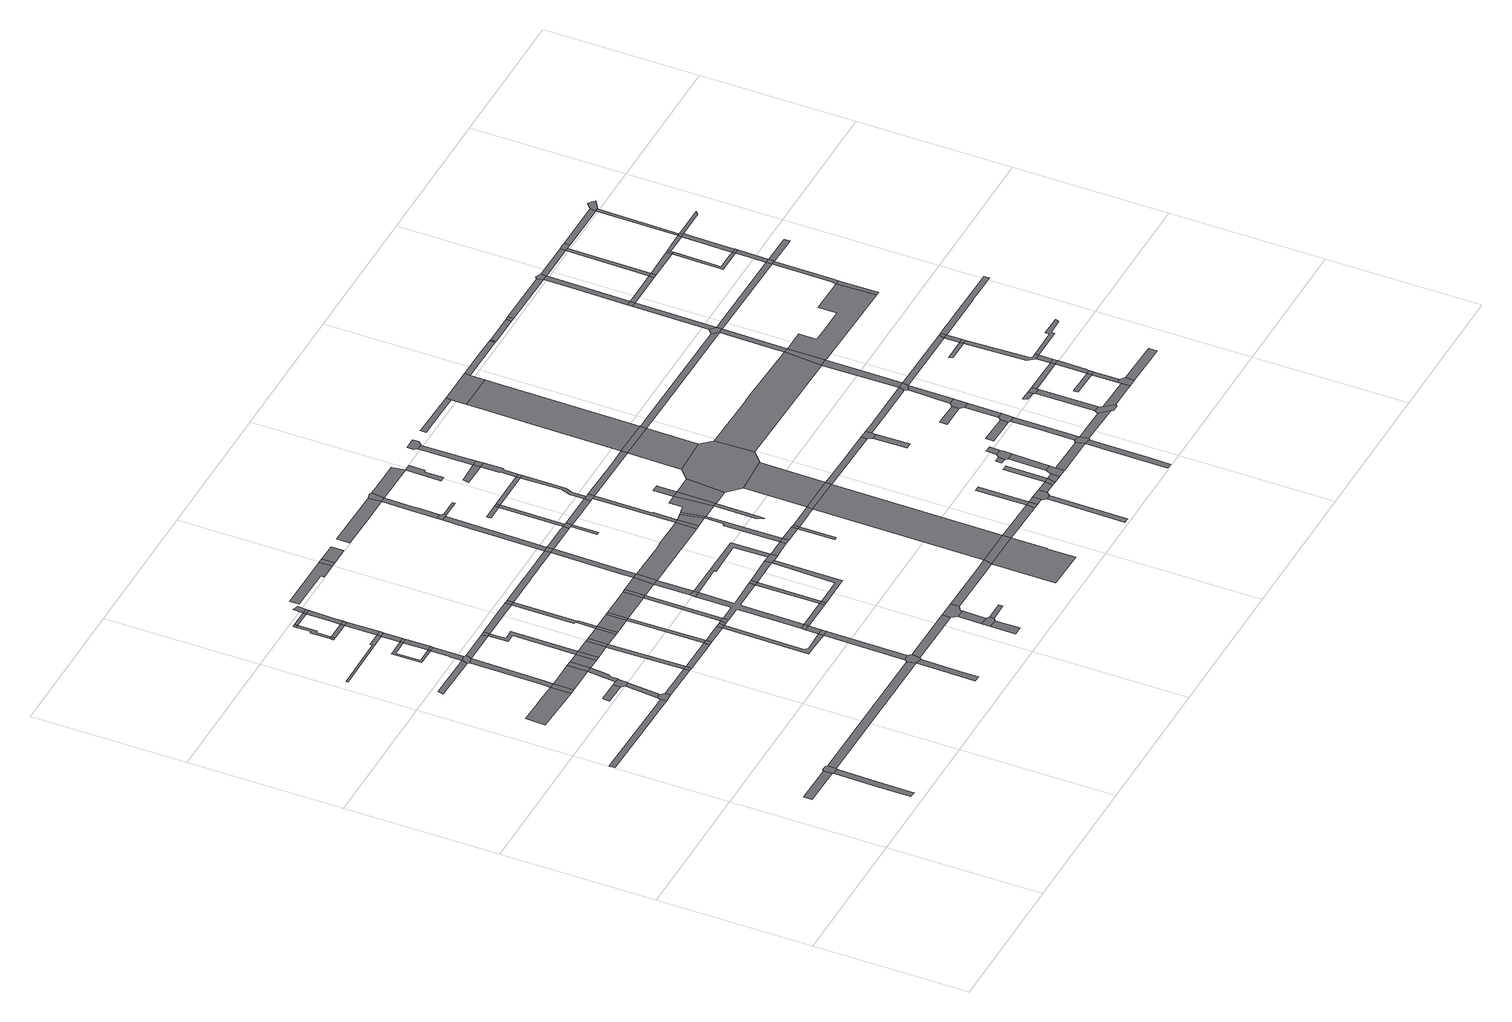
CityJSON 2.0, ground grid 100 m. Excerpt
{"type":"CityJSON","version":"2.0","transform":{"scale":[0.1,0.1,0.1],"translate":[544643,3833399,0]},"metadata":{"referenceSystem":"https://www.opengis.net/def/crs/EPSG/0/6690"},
"CityObjects":{
"road1":{"type":"Road","attributes":{"RoadStructureAttribute.sectionType":"1"},"geometry":[{"type":"MultiSurface","lod":"1","boundaries":[[[0,1,2,3]]]}]},
"road2":{"type":"Road","attributes":{"RoadStructureAttribute.sectionType":"1"},"geometry":[{"type":"MultiSurface","lod":"1","boundaries":[[[4,5,6,7,8,9,10,11,12]]]}]},
"road3":{"type":"Road","geometry":[{"type":"MultiSurface","lod":"1","boundaries":[[[13,14,3,2,4,12,15,16]]]}]},
"road4":{"type":"Road","attributes":{"RoadStructureAttribute.sectionType":"1"},"geometry":[{"type":"MultiSurface","lod":"1","boundaries":[[[17,18,19,20,21,22,23,24]]]}]},
"road5":{"type":"Road","attributes":{"RoadStructureAttribute.sectionType":"1"},"geometry":[{"type":"MultiSurface","lod":"1","boundaries":[[[25,26,27,28,29,30]]]}]},
"road6":{"type":"Road","geometry":[{"type":"MultiSurface","lod":"1","boundaries":[[[30,29,31,32]]]}]},
"road7":{"type":"Road","geometry":[{"type":"MultiSurface","lod":"1","boundaries":[[[33,34,35,36,37,38]]]}]},
"road8":{"type":"Road","geometry":[{"type":"MultiSurface","lod":"1","boundaries":[[[39,40,24,23,41,42,43]]]}]},
"road9":{"type":"Road","attributes":{"RoadStructureAttribute.sectionType":"1"},"geometry":[{"type":"MultiSurface","lod":"1","boundaries":[[[44,45,46,47,48,49]]]}]},
"road10":{"type":"Road","attributes":{"RoadStructureAttribute.sectionType":"1"},"geometry":[{"type":"MultiSurface","lod":"1","boundaries":[[[16,15,50,51]]]}]},
"road11":{"type":"Road","attributes":{"RoadStructureAttribute.sectionType":"1"},"geometry":[{"type":"MultiSurface","lod":"1","boundaries":[[[52,53,40,39,54]]]}]},
"road12":{"type":"Road","geometry":[{"type":"MultiSurface","lod":"1","boundaries":[[[55,38,37,56,57,52,54,58,59,60,61]]]}]},
"road13":{"type":"Road","attributes":{"RoadStructureAttribute.sectionType":"1"},"geometry":[{"type":"MultiSurface","lod":"1","boundaries":[[[62,63,64,65,30,32]]]}]},
"road14":{"type":"Road","attributes":{"RoadStructureAttribute.sectionType":"1"},"geometry":[{"type":"MultiSurface","lod":"1","boundaries":[[[66,32,31,67,68]]]}]},
"road15":{"type":"Road","attributes":{"RoadStructureAttribute.sectionType":"1"},"geometry":[{"type":"MultiSurface","lod":"1","boundaries":[[[69,70,71,72,73,74]]]}]},
"road16":{"type":"Road","attributes":{"RoadStructureAttribute.sectionType":"1"},"geometry":[{"type":"MultiSurface","lod":"1","boundaries":[[[75,43,42,76,77]]]}]},
"road17":{"type":"Road","attributes":{"RoadStructureAttribute.sectionType":"1"},"geometry":[{"type":"MultiSurface","lod":"1","boundaries":[[[67,78,79,61,60,80,81,82,83,84]]]}]},
"road18":{"type":"Road","geometry":[{"type":"MultiSurface","lod":"1","boundaries":[[[85,86,49,48,87,64,63,88]]]}]},
"road19":{"type":"Road","attributes":{"RoadStructureAttribute.sectionType":"1"},"geometry":[{"type":"MultiSurface","lod":"1","boundaries":[[[89,90,91,92,93,94,95,96]]]}]},
"road20":{"type":"Road","geometry":[{"type":"MultiSurface","lod":"1","boundaries":[[[68,67,84,97]]]}]},
"road21":{"type":"Road","attributes":{"RoadStructureAttribute.sectionType":"1"},"geometry":[{"type":"MultiSurface","lod":"1","boundaries":[[[91,98,99,49,86,100]]]}]},
"road22":{"type":"Road","geometry":[{"type":"MultiSurface","lod":"1","boundaries":[[[92,91,100,101]]]}]},
"road23":{"type":"Road","geometry":[{"type":"MultiSurface","lod":"1","boundaries":[[[102,103,104,105]]]}]},
"road24":{"type":"Road","attributes":{"RoadStructureAttribute.sectionType":"1"},"geometry":[{"type":"MultiSurface","lod":"1","boundaries":[[[106,97,84,107,108]]]}]},
"road25":{"type":"Road","attributes":{"RoadStructureAttribute.sectionType":"1"},"geometry":[{"type":"MultiSurface","lod":"1","boundaries":[[[95,92,101,109,110]]]}]},
"road26":{"type":"Road","geometry":[{"type":"MultiSurface","lod":"1","boundaries":[[[77,76,111,112]]]}]},
"road27":{"type":"Road","geometry":[{"type":"MultiSurface","lod":"1","boundaries":[[[96,95,110,113]]]}]},
"road28":{"type":"Road","attributes":{"RoadStructureAttribute.sectionType":"1"},"geometry":[{"type":"MultiSurface","lod":"1","boundaries":[[[114,115,116,103,102,117,118,119]]]}]},
"road29":{"type":"Road","attributes":{"RoadStructureAttribute.sectionType":"1"},"geometry":[{"type":"MultiSurface","lod":"1","boundaries":[[[88,63,120,121]]]}]},
"road30":{"type":"Road","geometry":[{"type":"MultiSurface","lod":"1","boundaries":[[[108,107,122,123]]]}]},
"road31":{"type":"Road","attributes":{"RoadStructureAttribute.sectionType":"1"},"geometry":[{"type":"MultiSurface","lod":"1","boundaries":[[[73,96,113,124]]]}]},
"road32":{"type":"Road","attributes":{"RoadStructureAttribute.sectionType":"1"},"geometry":[{"type":"MultiSurface","lod":"1","boundaries":[[[102,105,125,126]]]}]},
"road33":{"type":"Road","geometry":[{"type":"MultiSurface","lod":"1","boundaries":[[[74,73,124,127]]]}]},
"road34":{"type":"Road","geometry":[{"type":"MultiSurface","lod":"1","boundaries":[[[128,114,119,129]]]}]},
"road35":{"type":"Road","attributes":{"RoadStructureAttribute.sectionType":"1"},"geometry":[{"type":"MultiSurface","lod":"1","boundaries":[[[130,131,77,112,132]]]}]},
"road36":{"type":"Road","attributes":{"RoadStructureAttribute.sectionType":"1"},"geometry":[{"type":"MultiSurface","lod":"1","boundaries":[[[125,133,74,127,134]]]}]},
"road37":{"type":"Road","attributes":{"RoadStructureAttribute.sectionType":"1"},"geometry":[{"type":"MultiSurface","lod":"1","boundaries":[[[123,122,130,135]]]}]},
"road38":{"type":"Road","attributes":{"RoadStructureAttribute.sectionType":"1"},"geometry":[{"type":"MultiSurface","lod":"1","boundaries":[[[120,136,137,108,123,138,139,140]]]}]},
"road39":{"type":"Road","geometry":[{"type":"MultiSurface","lod":"1","boundaries":[[[126,125,134,141]]]}]},
"road40":{"type":"Road","attributes":{"RoadStructureAttribute.sectionType":"1"},"geometry":[{"type":"MultiSurface","lod":"1","boundaries":[[[129,119,142,143]]]}]},
"road41":{"type":"Road","attributes":{"RoadStructureAttribute.sectionType":"1"},"geometry":[{"type":"MultiSurface","lod":"1","boundaries":[[[112,111,144,145]]]}]},
"road42":{"type":"Road","geometry":[{"type":"MultiSurface","lod":"1","boundaries":[[[121,120,140,146]]]}]},
"road43":{"type":"Road","geometry":[{"type":"MultiSurface","lod":"1","boundaries":[[[135,130,132,147]]]}]},
"road44":{"type":"Road","attributes":{"RoadStructureAttribute.sectionType":"1"},"geometry":[{"type":"MultiSurface","lod":"1","boundaries":[[[142,148,126,141,149,150]]]}]},
"road45":{"type":"Road","geometry":[{"type":"MultiSurface","lod":"1","boundaries":[[[143,142,150,151]]]}]},
"road46":{"type":"Road","attributes":{"RoadStructureAttribute.sectionType":"1"},"geometry":[{"type":"MultiSurface","lod":"1","boundaries":[[[50,152,153,154,155,156]]]}]},
"road47":{"type":"Road","attributes":{"RoadStructureAttribute.sectionType":"1"},"geometry":[{"type":"MultiSurface","lod":"1","boundaries":[[[157,143,151,158]]]}]},
"road48":{"type":"Road","attributes":{"RoadStructureAttribute.sectionType":"1"},"geometry":[{"type":"MultiSurface","lod":"1","boundaries":[[[159,147,132,160,161]]]}]},
"road49":{"type":"Road","geometry":[{"type":"MultiSurface","lod":"1","boundaries":[[[145,144,162,163]]]}]},
"road50":{"type":"Road","geometry":[{"type":"MultiSurface","lod":"1","boundaries":[[[164,165,166,51,50,156,167,168]]]}]},
"road51":{"type":"Road","geometry":[{"type":"MultiSurface","lod":"1","boundaries":[[[161,160,169,170]]]}]},
"road52":{"type":"Road","attributes":{"RoadStructureAttribute.sectionType":"1"},"geometry":[{"type":"MultiSurface","lod":"1","boundaries":[[[171,172,173,146,140,174,175,176]]]}]},
"road53":{"type":"Road","attributes":{"RoadStructureAttribute.sectionType":"1"},"geometry":[{"type":"MultiSurface","lod":"1","boundaries":[[[177,145,163,178]]]}]},
"road54":{"type":"Road","attributes":{"RoadStructureAttribute.sectionType":"1"},"geometry":[{"type":"MultiSurface","lod":"1","boundaries":[[[163,162,179,180]]]}]},
"road55":{"type":"Road","attributes":{"RoadStructureAttribute.sectionType":"1"},"geometry":[{"type":"MultiSurface","lod":"1","boundaries":[[[170,169,177,181]]]}]},
"road56":{"type":"Road","attributes":{"RoadStructureAttribute.sectionType":"1"},"geometry":[{"type":"MultiSurface","lod":"1","boundaries":[[[182,183,184,165,164,185]]]}]},
"road57":{"type":"Road","attributes":{"RoadStructureAttribute.sectionType":"1"},"geometry":[{"type":"MultiSurface","lod":"1","boundaries":[[[175,186,187,161,170,188,189,190]]]}]},
"road58":{"type":"Road","attributes":{"RoadStructureAttribute.sectionType":"1"},"geometry":[{"type":"MultiSurface","lod":"1","boundaries":[[[179,191,192,193,182,194,195,196,197]]]}]},
"road59":{"type":"Road","geometry":[{"type":"MultiSurface","lod":"1","boundaries":[[[181,177,178,198]]]}]},
"road60":{"type":"Road","geometry":[{"type":"MultiSurface","lod":"1","boundaries":[[[180,179,197,199]]]}]},
"road61":{"type":"Road","geometry":[{"type":"MultiSurface","lod":"1","boundaries":[[[194,182,185,200]]]}]},
"road62":{"type":"Road","attributes":{"RoadStructureAttribute.sectionType":"1"},"geometry":[{"type":"MultiSurface","lod":"1","boundaries":[[[199,197,201,202]]]}]},
"road63":{"type":"Road","geometry":[{"type":"MultiSurface","lod":"1","boundaries":[[[203,176,175,190,204]]]}]},
"road64":{"type":"Road","attributes":{"RoadStructureAttribute.sectionType":"1"},"geometry":[{"type":"MultiSurface","lod":"1","boundaries":[[[205,206,207,208,209,210]]]}]},
"road65":{"type":"Road","attributes":{"RoadStructureAttribute.sectionType":"1"},"geometry":[{"type":"MultiSurface","lod":"1","boundaries":[[[211,194,200,212]]]}]},
"road66":{"type":"Road","geometry":[{"type":"MultiSurface","lod":"1","boundaries":[[[202,201,213,214]]]}]},
"road67":{"type":"Road","geometry":[{"type":"MultiSurface","lod":"1","boundaries":[[[215,211,212,216]]]}]},
"road68":{"type":"Road","attributes":{"RoadStructureAttribute.sectionType":"1"},"geometry":[{"type":"MultiSurface","lod":"1","boundaries":[[[168,167,217,218,219]]]}]},
"road69":{"type":"Road","attributes":{"RoadStructureAttribute.sectionType":"1"},"geometry":[{"type":"MultiSurface","lod":"1","boundaries":[[[220,198,178,221,222,223,224]]]}]},
"road70":{"type":"Road","attributes":{"RoadStructureAttribute.sectionType":"1"},"geometry":[{"type":"MultiSurface","lod":"1","boundaries":[[[223,202,214,225]]]}]},
"road71":{"type":"Road","attributes":{"RoadStructureAttribute.sectionType":"1"},"geometry":[{"type":"MultiSurface","lod":"1","boundaries":[[[226,216,212,227]]]}]},
"road72":{"type":"Road","attributes":{"RoadStructureAttribute.sectionType":"1"},"geometry":[{"type":"MultiSurface","lod":"1","boundaries":[[[228,229,230,231,232,214,213,233,234,235,215,216,236,237,238,239,240,241,242]]]}]},
"road73":{"type":"Road","geometry":[{"type":"MultiSurface","lod":"1","boundaries":[[[224,223,225,243]]]}]},
"road74":{"type":"Road","attributes":{"RoadStructureAttribute.sectionType":"1"},"geometry":[{"type":"MultiSurface","lod":"1","boundaries":[[[244,245,246,247]]]}]},
"road75":{"type":"Road","geometry":[{"type":"MultiSurface","lod":"1","boundaries":[[[210,209,248,249]]]}]},
"road76":{"type":"Road","geometry":[{"type":"MultiSurface","lod":"1","boundaries":[[[250,244,247,251,252,253,254,255]]]}]},
"road77":{"type":"Road","geometry":[{"type":"MultiSurface","lod":"1","boundaries":[[[256,228,242,257]]]}]},
"road78":{"type":"Road","attributes":{"RoadStructureAttribute.sectionType":"1"},"geometry":[{"type":"MultiSurface","lod":"1","boundaries":[[[258,259,260,261,204,190,262,263,264,265,266,267,268,269,270,271]]]}]},
"road79":{"type":"Road","attributes":{"RoadStructureAttribute.sectionType":"1"},"geometry":[{"type":"MultiSurface","lod":"1","boundaries":[[[272,250,255,273]]]}]},
"road80":{"type":"Road","attributes":{"RoadStructureAttribute.sectionType":"1"},"geometry":[{"type":"MultiSurface","lod":"1","boundaries":[[[243,225,274,275]]]}]},
"road81":{"type":"Road","geometry":[{"type":"MultiSurface","lod":"1","boundaries":[[[226,227,276,277]]]}]},
"road82":{"type":"Road","attributes":{"RoadStructureAttribute.sectionType":"1"},"geometry":[{"type":"MultiSurface","lod":"1","boundaries":[[[274,278,279,256,257,280,281,282,283]]]}]},
"road83":{"type":"Road","attributes":{"RoadStructureAttribute.sectionType":"1"},"geometry":[{"type":"MultiSurface","lod":"1","boundaries":[[[284,249,248,285,286]]]}]},
"road84":{"type":"Road","geometry":[{"type":"MultiSurface","lod":"1","boundaries":[[[219,218,287,288,272,273,289,290,291]]]}]},
"road85":{"type":"Road","attributes":{"RoadStructureAttribute.sectionType":"1"},"geometry":[{"type":"MultiSurface","lod":"1","boundaries":[[[238,226,277,292]]]}]},
"road86":{"type":"Road","geometry":[{"type":"MultiSurface","lod":"1","boundaries":[[[293,294,295,253,252]]]}]},
"road87":{"type":"Road","geometry":[{"type":"MultiSurface","lod":"1","boundaries":[[[275,274,283,296]]]}]},
"road88":{"type":"Road","geometry":[{"type":"MultiSurface","lod":"1","boundaries":[[[297,239,238,292]]]}]},
"road89":{"type":"Road","attributes":{"RoadStructureAttribute.sectionType":"1"},"geometry":[{"type":"MultiSurface","lod":"1","boundaries":[[[270,298,275,296,299,300]]]}]},
"road90":{"type":"Road","attributes":{"RoadStructureAttribute.sectionType":"1"},"geometry":[{"type":"MultiSurface","lod":"1","boundaries":[[[301,302,277,276,303,304,305,306]]]}]},
"road91":{"type":"Road","attributes":{"RoadStructureAttribute.sectionType":"1"},"geometry":[{"type":"MultiSurface","lod":"1","boundaries":[[[307,308,309,257,242,310,311,312,313,314]]]}]},
"road92":{"type":"Road","attributes":{"RoadStructureAttribute.sectionType":"1"},"geometry":[{"type":"MultiSurface","lod":"1","boundaries":[[[315,297,292,316,317,318,319]]]}]},
"road93":{"type":"Road","geometry":[{"type":"MultiSurface","lod":"1","boundaries":[[[271,270,300,320]]]}]},
"road94":{"type":"Road","attributes":{"RoadStructureAttribute.sectionType":"1"},"geometry":[{"type":"MultiSurface","lod":"1","boundaries":[[[321,322,291,290,323,324,325]]]}]},
"road95":{"type":"Road","attributes":{"RoadStructureAttribute.sectionType":"1"},"geometry":[{"type":"MultiSurface","lod":"1","boundaries":[[[326,327,328,329,296,283,330,331]]]}]},
"road96":{"type":"Road","attributes":{"RoadStructureAttribute.sectionType":"1"},"geometry":[{"type":"MultiSurface","lod":"1","boundaries":[[[332,333,334,335,271,320,336,337]]]}]},
"road97":{"type":"Road","geometry":[{"type":"MultiSurface","lod":"1","boundaries":[[[313,338,315,319,301,306,339,340,341,342,314]]]}]},
"road98":{"type":"Road","attributes":{"RoadStructureAttribute.sectionType":"1"},"geometry":[{"type":"MultiSurface","lod":"1","boundaries":[[[343,344,345,346,347,348]]]}]},
"road99":{"type":"Road","attributes":{"RoadStructureAttribute.sectionType":"1"},"geometry":[{"type":"MultiSurface","lod":"1","boundaries":[[[349,350,320,300,351,352]]]}]},
"road100":{"type":"Road","attributes":{"RoadStructureAttribute.sectionType":"1"},"geometry":[{"type":"MultiSurface","lod":"1","boundaries":[[[353,354,355,342,341,356,357,358,359]]]}]},
"road101":{"type":"Road","geometry":[{"type":"MultiSurface","lod":"1","boundaries":[[[360,332,337,361,362,363]]]}]},
"road102":{"type":"Road","geometry":[{"type":"MultiSurface","lod":"1","boundaries":[[[364,365,366,367,368]]]}]},
"road103":{"type":"Road","geometry":[{"type":"MultiSurface","lod":"1","boundaries":[[[352,351,364,368,369,370]]]}]},
"road104":{"type":"Road","attributes":{"RoadStructureAttribute.sectionType":"1"},"geometry":[{"type":"MultiSurface","lod":"1","boundaries":[[[347,371,360,363,372,373,374]]]}]},
"road105":{"type":"Road","geometry":[{"type":"MultiSurface","lod":"1","boundaries":[[[359,358,375,376]]]}]},
"road106":{"type":"Road","geometry":[{"type":"MultiSurface","lod":"1","boundaries":[[[377,378,379,380,362,361]]]}]},
"road107":{"type":"Road","attributes":{"RoadStructureAttribute.sectionType":"1"},"geometry":[{"type":"MultiSurface","lod":"1","boundaries":[[[381,382,352,370]]]}]},
"road108":{"type":"Road","geometry":[{"type":"MultiSurface","lod":"1","boundaries":[[[383,384,385,386,382,387]]]}]},
"road109":{"type":"Road","attributes":{"function":"3","RoadStructureAttribute.sectionType":"1"},"geometry":[{"type":"MultiSurface","lod":"1","boundaries":[[[324,388,389,390,391,392,393,394]]]}]},
"road110":{"type":"Road","geometry":[{"type":"MultiSurface","lod":"1","boundaries":[[[395,348,347,374,396]]]}]},
"road111":{"type":"Road","geometry":[{"type":"MultiSurface","lod":"1","boundaries":[[[331,330,397,398]]]}]},
"road112":{"type":"Road","attributes":{"RoadStructureAttribute.sectionType":"1"},"geometry":[{"type":"MultiSurface","lod":"1","boundaries":[[[376,375,399,400]]]}]},
"road113":{"type":"Road","attributes":{"RoadStructureAttribute.sectionType":"1"},"geometry":[{"type":"MultiSurface","lod":"1","boundaries":[[[401,402,403,359,376,404]]]}]},
"road114":{"type":"Road","geometry":[{"type":"MultiSurface","lod":"1","boundaries":[[[387,382,381,405]]]}]},
"road115":{"type":"Road","attributes":{"RoadStructureAttribute.sectionType":"1"},"geometry":[{"type":"MultiSurface","lod":"1","boundaries":[[[406,369,368,407,408,409]]]}]},
"road116":{"type":"Road","geometry":[{"type":"MultiSurface","lod":"1","boundaries":[[[399,410,411,412,413,414]]]}]},
"road117":{"type":"Road","geometry":[{"type":"MultiSurface","lod":"1","boundaries":[[[325,324,394,415]]]}]},
"road118":{"type":"Road","attributes":{"RoadStructureAttribute.sectionType":"1"},"geometry":[{"type":"MultiSurface","lod":"1","boundaries":[[[416,398,397,417,401]]]}]},
"road119":{"type":"Road","geometry":[{"type":"MultiSurface","lod":"1","boundaries":[[[400,399,414,418]]]}]},
"road120":{"type":"Road","geometry":[{"type":"MultiSurface","lod":"1","boundaries":[[[419,416,401,404]]]}]},
"road121":{"type":"Road","attributes":{"RoadStructureAttribute.sectionType":"1"},"geometry":[{"type":"MultiSurface","lod":"1","boundaries":[[[420,331,398,421,422,423]]]}]},
"road122":{"type":"Road","attributes":{"RoadStructureAttribute.sectionType":"1"},"geometry":[{"type":"MultiSurface","lod":"1","boundaries":[[[424,396,374,425,426]]]}]},
"road123":{"type":"Road","attributes":{"RoadStructureAttribute.sectionType":"1"},"geometry":[{"type":"MultiSurface","lod":"1","boundaries":[[[405,381,427,428]]]}]},
"road124":{"type":"Road","attributes":{"RoadStructureAttribute.sectionType":"1"},"geometry":[{"type":"MultiSurface","lod":"1","boundaries":[[[429,430,431,432,433,434]]]}]},
"road125":{"type":"Road","attributes":{"RoadStructureAttribute.sectionType":"1"},"geometry":[{"type":"MultiSurface","lod":"1","boundaries":[[[435,436,437,419,404,438,439,440,429]]]}]},
"road126":{"type":"Road","geometry":[{"type":"MultiSurface","lod":"1","boundaries":[[[409,408,441,420,423,442,443]]]}]},
"road127":{"type":"Road","attributes":{"RoadStructureAttribute.sectionType":"1"},"geometry":[{"type":"MultiSurface","lod":"1","boundaries":[[[444,418,414,445,446,447]]]}]},
"road128":{"type":"Road","attributes":{"function":"3","RoadStructureAttribute.sectionType":"1"},"geometry":[{"type":"MultiSurface","lod":"1","boundaries":[[[446,325,415,448]]]}]},
"road129":{"type":"Road","attributes":{"RoadStructureAttribute.sectionType":"1"},"geometry":[{"type":"MultiSurface","lod":"1","boundaries":[[[427,449,450,409,443,451,452,453,454]]]}]},
"road130":{"type":"Road","geometry":[{"type":"MultiSurface","lod":"1","boundaries":[[[455,435,429,434]]]}]},
"road131":{"type":"Road","attributes":{"RoadStructureAttribute.sectionType":"1"},"geometry":[{"type":"MultiSurface","lod":"1","boundaries":[[[425,456,457,458,459,460]]]}]},
"road132":{"type":"Road","geometry":[{"type":"MultiSurface","lod":"1","boundaries":[[[461,462,463,464,465,466]]]}]},
"road133":{"type":"Road","geometry":[{"type":"MultiSurface","lod":"1","boundaries":[[[467,468,469,435,455]]]}]},
"road134":{"type":"Road","geometry":[{"type":"MultiSurface","lod":"1","boundaries":[[[428,427,454,470]]]}]},
"road135":{"type":"Road","attributes":{"RoadStructureAttribute.sectionType":"1"},"geometry":[{"type":"MultiSurface","lod":"1","boundaries":[[[415,394,471,472]]]}]},
"road136":{"type":"Road","attributes":{"RoadStructureAttribute.sectionType":"1"},"geometry":[{"type":"MultiSurface","lod":"1","boundaries":[[[473,455,434,474,475,476]]]}]},
"road137":{"type":"Road","attributes":{"RoadStructureAttribute.sectionType":"1"},"geometry":[{"type":"MultiSurface","lod":"1","boundaries":[[[477,478,479,480,481,466,482,483,484,428,470]]]}]},
"road138":{"type":"Road","geometry":[{"type":"MultiSurface","lod":"1","boundaries":[[[447,446,448,485]]]}]},
"road139":{"type":"Road","geometry":[{"type":"MultiSurface","lod":"1","boundaries":[[[486,461,466,481]]]}]},
"road140":{"type":"Road","attributes":{"RoadStructureAttribute.sectionType":"1"},"geometry":[{"type":"MultiSurface","lod":"1","boundaries":[[[487,442,423,488,489,490,491]]]}]},
"road141":{"type":"Road","attributes":{"RoadStructureAttribute.sectionType":"1"},"geometry":[{"type":"MultiSurface","lod":"1","boundaries":[[[492,493,461,486,494,495]]]}]},
"road142":{"type":"Road","attributes":{"function":"3","RoadStructureAttribute.sectionType":"1"},"geometry":[{"type":"MultiSurface","lod":"1","boundaries":[[[496,497,447,485]]]}]},
"road143":{"type":"Road","geometry":[{"type":"MultiSurface","lod":"1","boundaries":[[[472,471,498,499]]]}]},
"road144":{"type":"Road","attributes":{"RoadStructureAttribute.sectionType":"1"},"geometry":[{"type":"MultiSurface","lod":"1","boundaries":[[[500,501,502,503,504]]]}]},
"road145":{"type":"Road","geometry":[{"type":"MultiSurface","lod":"1","boundaries":[[[505,506,507,492,495,508,509]]]}]},
"road146":{"type":"Road","attributes":{"RoadStructureAttribute.sectionType":"1"},"geometry":[{"type":"MultiSurface","lod":"1","boundaries":[[[499,498,510,511]]]}]},
"road147":{"type":"Road","attributes":{"RoadStructureAttribute.sectionType":"1"},"geometry":[{"type":"MultiSurface","lod":"1","boundaries":[[[512,513,514,472,499]]]}]},
"road148":{"type":"Road","geometry":[{"type":"MultiSurface","lod":"1","boundaries":[[[515,516,473,476,497,496,517,518]]]}]},
"road149":{"type":"Road","geometry":[{"type":"MultiSurface","lod":"1","boundaries":[[[511,510,519,504,503,520,521,522,523]]]}]},
"road150":{"type":"Road","attributes":{"RoadStructureAttribute.sectionType":"1"},"geometry":[{"type":"MultiSurface","lod":"1","boundaries":[[[523,522,524,525]]]}]},
"road151":{"type":"Road","attributes":{"function":"3","RoadStructureAttribute.sectionType":"1"},"geometry":[{"type":"MultiSurface","lod":"1","boundaries":[[[490,516,515,526,527]]]}]},
"road152":{"type":"Road","geometry":[{"type":"MultiSurface","lod":"1","boundaries":[[[525,524,528,529]]]}]},
"road153":{"type":"Road","attributes":{"RoadStructureAttribute.sectionType":"1"},"geometry":[{"type":"MultiSurface","lod":"1","boundaries":[[[530,485,448,531,532]]]}]},
"road154":{"type":"Road","geometry":[{"type":"MultiSurface","lod":"1","boundaries":[[[491,490,527,533]]]}]},
"road155":{"type":"Road","attributes":{"RoadStructureAttribute.sectionType":"1"},"geometry":[{"type":"MultiSurface","lod":"1","boundaries":[[[529,528,534,535]]]}]},
"road156":{"type":"Road","attributes":{"RoadStructureAttribute.sectionType":"1"},"geometry":[{"type":"MultiSurface","lod":"1","boundaries":[[[536,537,538,525,529]]]}]},
"road157":{"type":"Road","attributes":{"RoadStructureAttribute.sectionType":"1"},"geometry":[{"type":"MultiSurface","lod":"1","boundaries":[[[539,540,541,542,543,544,545]]]}]},
"road158":{"type":"Road","geometry":[{"type":"MultiSurface","lod":"1","boundaries":[[[546,535,534,547,548,549]]]}]},
"road159":{"type":"Road","geometry":[{"type":"MultiSurface","lod":"1","boundaries":[[[550,551,552,553]]]}]},
"road160":{"type":"Road","attributes":{"RoadStructureAttribute.sectionType":"1"},"geometry":[{"type":"MultiSurface","lod":"1","boundaries":[[[554,546,549,555]]]}]},
"road161":{"type":"Road","attributes":{"function":"3","RoadStructureAttribute.sectionType":"1"},"geometry":[{"type":"MultiSurface","lod":"1","boundaries":[[[556,557,558,491,533,559,560,561]]]}]},
"road162":{"type":"Road","geometry":[{"type":"MultiSurface","lod":"1","boundaries":[[[562,553,552,554,555,563,564]]]}]},
"road163":{"type":"Road","attributes":{"RoadStructureAttribute.sectionType":"1"},"geometry":[{"type":"MultiSurface","lod":"1","boundaries":[[[565,566,562,564]]]}]},
"road164":{"type":"Road","geometry":[{"type":"MultiSurface","lod":"1","boundaries":[[[567,568,569,570]]]}]},
"road165":{"type":"Road","attributes":{"RoadStructureAttribute.sectionType":"1"},"geometry":[{"type":"MultiSurface","lod":"1","boundaries":[[[548,547,571,572]]]}]},
"road166":{"type":"Road","geometry":[{"type":"MultiSurface","lod":"1","boundaries":[[[532,531,570,569,573,574]]]}]},
"road167":{"type":"Road","attributes":{"RoadStructureAttribute.sectionType":"1"},"geometry":[{"type":"MultiSurface","lod":"1","boundaries":[[[571,575,576,577,578,579,580,581]]]}]},
"road168":{"type":"Road","geometry":[{"type":"MultiSurface","lod":"1","boundaries":[[[545,544,556,561,582,583]]]}]},
"road169":{"type":"Road","geometry":[{"type":"MultiSurface","lod":"1","boundaries":[[[584,572,571,581,585,586]]]}]},
"road170":{"type":"Road","geometry":[{"type":"MultiSurface","lod":"1","boundaries":[[[587,588,589,590]]]}]},
"road171":{"type":"Road","attributes":{"RoadStructureAttribute.sectionType":"1"},"geometry":[{"type":"MultiSurface","lod":"1","boundaries":[[[591,592,584,586,593]]]}]},
"road172":{"type":"Road","attributes":{"RoadStructureAttribute.sectionType":"1"},"geometry":[{"type":"MultiSurface","lod":"1","boundaries":[[[594,595,518,517,596,597]]]}]},
"road173":{"type":"Road","attributes":{"RoadStructureAttribute.sectionType":"1"},"geometry":[{"type":"MultiSurface","lod":"1","boundaries":[[[598,574,573,599,600,601]]]}]},
"road174":{"type":"Road","geometry":[{"type":"MultiSurface","lod":"1","boundaries":[[[602,603,604,605]]]}]},
"road175":{"type":"Road","geometry":[{"type":"MultiSurface","lod":"1","boundaries":[[[606,590,589,591,593,607]]]}]},
"road176":{"type":"Road","attributes":{"RoadStructureAttribute.sectionType":"1"},"geometry":[{"type":"MultiSurface","lod":"1","boundaries":[[[608,586,585,609,610]]]}]},
"road177":{"type":"Road","attributes":{"RoadStructureAttribute.sectionType":"1"},"geometry":[{"type":"MultiSurface","lod":"1","boundaries":[[[611,606,607,612]]]}]},
"road178":{"type":"Road","attributes":{"RoadStructureAttribute.sectionType":"1"},"geometry":[{"type":"MultiSurface","lod":"1","boundaries":[[[613,614,533,527,615,616,617,618,619]]]}]},
"road179":{"type":"Road","geometry":[{"type":"MultiSurface","lod":"1","boundaries":[[[620,605,604,611,612,621]]]}]},
"road180":{"type":"Road","attributes":{"RoadStructureAttribute.sectionType":"1"},"geometry":[{"type":"MultiSurface","lod":"1","boundaries":[[[622,623,583,582,624,625]]]}]},
"road181":{"type":"Road","attributes":{"RoadStructureAttribute.sectionType":"1"},"geometry":[{"type":"MultiSurface","lod":"1","boundaries":[[[626,627,620,621]]]}]},
"road182":{"type":"Road","geometry":[{"type":"MultiSurface","lod":"1","boundaries":[[[628,629,630,631,610,609,632,633,634,635,636,637]]]}]},
"road183":{"type":"Road","geometry":[{"type":"MultiSurface","lod":"1","boundaries":[[[638,601,600,627,626]]]}]},
"road184":{"type":"Road","attributes":{"RoadStructureAttribute.sectionType":"1"},"geometry":[{"type":"MultiSurface","lod":"1","boundaries":[[[639,640,630,629,641,642]]]}]},
"road185":{"type":"Road","geometry":[{"type":"MultiSurface","lod":"1","boundaries":[[[643,644,645,646,647,648]]]}]},
"road186":{"type":"Road","geometry":[{"type":"MultiSurface","lod":"1","boundaries":[[[625,624,649,650]]]}]},
"road187":{"type":"Road","geometry":[{"type":"MultiSurface","lod":"1","boundaries":[[[648,647,651,639,642,652,653]]]}]},
"road188":{"type":"Road","attributes":{"RoadStructureAttribute.sectionType":"1"},"geometry":[{"type":"MultiSurface","lod":"1","boundaries":[[[654,655,656,596,657,601,638]]]}]},
"road189":{"type":"Road","attributes":{"RoadStructureAttribute.sectionType":"1"},"geometry":[{"type":"MultiSurface","lod":"1","boundaries":[[[658,659,637,636,660,661,662,663,664,665]]]}]},
"road190":{"type":"Road","attributes":{"RoadStructureAttribute.sectionType":"1"},"geometry":[{"type":"MultiSurface","lod":"1","boundaries":[[[666,650,649,667,668]]]}]},
"road191":{"type":"Road","geometry":[{"type":"MultiSurface","lod":"1","boundaries":[[[669,670,671,672,673,674]]]}]},
"road192":{"type":"Road","geometry":[{"type":"MultiSurface","lod":"1","boundaries":[[[597,596,656,675]]]}]},
"road193":{"type":"Road","attributes":{"RoadStructureAttribute.sectionType":"1"},"geometry":[{"type":"MultiSurface","lod":"1","boundaries":[[[653,652,676,677]]]}]},
"road194":{"type":"Road","geometry":[{"type":"MultiSurface","lod":"1","boundaries":[[[678,665,664,679,680,681]]]}]},
"road195":{"type":"Road","attributes":{"RoadStructureAttribute.sectionType":"1"},"geometry":[{"type":"MultiSurface","lod":"1","boundaries":[[[638,626,682,683]]]}]},
"road196":{"type":"Road","attributes":{"RoadStructureAttribute.sectionType":"1"},"geometry":[{"type":"MultiSurface","lod":"1","boundaries":[[[673,678,681,684]]]}]},
"road197":{"type":"Road","geometry":[{"type":"MultiSurface","lod":"1","boundaries":[[[674,673,684,685]]]}]},
"road198":{"type":"Road","geometry":[{"type":"MultiSurface","lod":"1","boundaries":[[[668,667,686,687]]]}]},
"road199":{"type":"Road","attributes":{"RoadStructureAttribute.sectionType":"1"},"geometry":[{"type":"MultiSurface","lod":"1","boundaries":[[[688,618,689,597,675]]]}]},
"road200":{"type":"Road","attributes":{"RoadStructureAttribute.sectionType":"1"},"geometry":[{"type":"MultiSurface","lod":"1","boundaries":[[[676,674,685,690,691,692]]]}]},
"road201":{"type":"Road","geometry":[{"type":"MultiSurface","lod":"1","boundaries":[[[693,694,619,618,688,695]]]}]},
"road202":{"type":"Road","geometry":[{"type":"MultiSurface","lod":"1","boundaries":[[[677,676,692,696]]]}]},
"road203":{"type":"Road","geometry":[{"type":"MultiSurface","lod":"1","boundaries":[[[697,698,677,696]]]}]},
"road204":{"type":"Road","geometry":[{"type":"MultiSurface","lod":"1","boundaries":[[[699,700,701,702,703,704]]]}]},
"road205":{"type":"Road","attributes":{"RoadStructureAttribute.sectionType":"1"},"geometry":[{"type":"MultiSurface","lod":"1","boundaries":[[[680,679,705,706]]]}]},
"road206":{"type":"Road","attributes":{"RoadStructureAttribute.sectionType":"1"},"geometry":[{"type":"MultiSurface","lod":"1","boundaries":[[[707,708,709,704,710,711,712,698,697,713]]]}]},
"road207":{"type":"Road","attributes":{"RoadStructureAttribute.sectionType":"1"},"geometry":[{"type":"MultiSurface","lod":"1","boundaries":[[[714,693,695,715]]]}]},
"road208":{"type":"Road","geometry":[{"type":"MultiSurface","lod":"1","boundaries":[[[716,699,704,709]]]}]},
"road209":{"type":"Road","attributes":{"RoadStructureAttribute.sectionType":"1"},"geometry":[{"type":"MultiSurface","lod":"1","boundaries":[[[682,699,716,717]]]}]},
"road210":{"type":"Road","attributes":{"RoadStructureAttribute.sectionType":"1"},"geometry":[{"type":"MultiSurface","lod":"1","boundaries":[[[687,686,718,719]]]}]},
"road211":{"type":"Road","geometry":[{"type":"MultiSurface","lod":"1","boundaries":[[[683,682,717,720]]]}]},
"road212":{"type":"Road","geometry":[{"type":"MultiSurface","lod":"1","boundaries":[[[721,714,715,722]]]}]},
"road213":{"type":"Road","attributes":{"RoadStructureAttribute.sectionType":"1"},"geometry":[{"type":"MultiSurface","lod":"1","boundaries":[[[723,724,725,726,727,728,675,656,729,730,731]]]}]},
"road214":{"type":"Road","attributes":{"RoadStructureAttribute.sectionType":"1"},"geometry":[{"type":"MultiSurface","lod":"1","boundaries":[[[732,733,734,735,736,737,738,739,740,741,742,743,713,697]]]}]},
"road215":{"type":"Road","attributes":{"RoadStructureAttribute.sectionType":"1"},"geometry":[{"type":"MultiSurface","lod":"1","boundaries":[[[718,744,721,722,745,746]]]}]},
"road216":{"type":"Road","attributes":{"RoadStructureAttribute.sectionType":"1"},"geometry":[{"type":"MultiSurface","lod":"1","boundaries":[[[747,722,715,748,749,750]]]}]},
"road217":{"type":"Road","geometry":[{"type":"MultiSurface","lod":"1","boundaries":[[[751,719,718,746,752]]]}]},
"road218":{"type":"Road","attributes":{"RoadStructureAttribute.sectionType":"1"},"geometry":[{"type":"MultiSurface","lod":"1","boundaries":[[[695,688,753,754]]]}]},
"road219":{"type":"Road","attributes":{"RoadStructureAttribute.sectionType":"1"},"geometry":[{"type":"MultiSurface","lod":"1","boundaries":[[[755,756,757,758,720,717,759,760,761,762,763,764,765,766]]]}]},
"road220":{"type":"Road","geometry":[{"type":"MultiSurface","lod":"1","boundaries":[[[767,750,749,768]]]}]},
"road221":{"type":"Road","attributes":{"RoadStructureAttribute.sectionType":"1"},"geometry":[{"type":"MultiSurface","lod":"1","boundaries":[[[752,746,769,770]]]}]},
"road222":{"type":"Road","geometry":[{"type":"MultiSurface","lod":"1","boundaries":[[[731,730,771,772]]]}]},
"road223":{"type":"Road","attributes":{"RoadStructureAttribute.sectionType":"1"},"geometry":[{"type":"MultiSurface","lod":"1","boundaries":[[[773,769,750,767]]]}]},
"road224":{"type":"Road","attributes":{"RoadStructureAttribute.sectionType":"1"},"geometry":[{"type":"MultiSurface","lod":"1","boundaries":[[[774,767,768,775]]]}]},
"road225":{"type":"Road","attributes":{"RoadStructureAttribute.sectionType":"1"},"geometry":[{"type":"MultiSurface","lod":"1","boundaries":[[[753,776,731,772,777,778]]]}]},
"road226":{"type":"Road","geometry":[{"type":"MultiSurface","lod":"1","boundaries":[[[770,769,773,779,780,781,782]]]}]},
"road227":{"type":"Road","geometry":[{"type":"MultiSurface","lod":"1","boundaries":[[[783,754,753,778,784]]]}]},
"road228":{"type":"Road","geometry":[{"type":"MultiSurface","lod":"1","boundaries":[[[785,774,775,786,787]]]}]},
"road229":{"type":"Road","attributes":{"RoadStructureAttribute.sectionType":"1"},"geometry":[{"type":"MultiSurface","lod":"1","boundaries":[[[775,788,789,790,791,792,793,794,795,796,797,798,799,786]]]}]},
"road230":{"type":"Road","attributes":{"RoadStructureAttribute.sectionType":"1"},"geometry":[{"type":"MultiSurface","lod":"1","boundaries":[[[793,800,754,783,801]]]}]},
"road231":{"type":"Road","geometry":[{"type":"MultiSurface","lod":"1","boundaries":[[[794,793,801,802]]]}]},
"road232":{"type":"Road","attributes":{"RoadStructureAttribute.sectionType":"1"},"geometry":[{"type":"MultiSurface","lod":"1","boundaries":[[[803,804,785,787,805,806]]]}]},
"road233":{"type":"Road","attributes":{"RoadStructureAttribute.sectionType":"1"},"geometry":[{"type":"MultiSurface","lod":"1","boundaries":[[[807,783,784,808,809,810]]]}]},
"road234":{"type":"Road","attributes":{"RoadStructureAttribute.sectionType":"1"},"geometry":[{"type":"MultiSurface","lod":"1","boundaries":[[[806,811,812,794,802,813,814,815]]]}]},
"road235":{"type":"Road","attributes":{"RoadStructureAttribute.sectionType":"1"},"geometry":[{"type":"MultiSurface","lod":"1","boundaries":[[[816,817,781,780,818,819,820]]]}]},
"road236":{"type":"Road","geometry":[{"type":"MultiSurface","lod":"1","boundaries":[[[803,806,815,821]]]}]},
"road237":{"type":"Road","attributes":{"RoadStructureAttribute.sectionType":"1"},"geometry":[{"type":"MultiSurface","lod":"1","boundaries":[[[819,803,821,822]]]}]},
"road238":{"type":"Road","attributes":{"RoadStructureAttribute.sectionType":"1"},"geometry":[{"type":"MultiSurface","lod":"1","boundaries":[[[823,821,815,824,825,826]]]}]},
"road239":{"type":"Road","geometry":[{"type":"MultiSurface","lod":"1","boundaries":[[[827,828,820,819,822,829]]]}]}
},
"vertices":[
[227,632,0],[227,577,0],[492,575,0],[495,628,0],
[499,568,0],[499,563,0],[496,303,0],[493,71,0],[522,70,0],[533,70,0],[535,304,0],[539,562,0],[539,564,0],
[538,638,0],[503,640,0],[546,573,0],[547,628,0],
[518,1765,0],[10,1772,0],[10,1735,0],[107,1734,0],[517,1729,0],[527,1729,0],[694,1727,0],[694,1763,0],
[523,2387,0],[480,2388,0],[201,2397,0],[197,2268,0],[524,2257,0],[525,2387,0],
[560,2257,0],[561,2386,0],
[559,2071,0],[556,2048,0],[552,2026,0],[555,2026,0],[697,2022,0],[698,2068,0],
[730,1788,0],[697,1784,0],[725,1727,0],[753,1727,0],[753,1763,0],
[215,2961,0],[213,2961,0],[206,2925,0],[210,2925,0],[517,2917,0],[533,2957,0],
[1623,566,0],[1609,620,0],
[720,2000,0],[719,1994,0],[750,1997,0],
[721,2067,0],[700,2020,0],[709,2011,0],[752,2012,0],[755,2046,0],[757,2066,0],[728,2067,0],
[562,2443,0],[569,2917,0],[532,2906,0],[526,2443,0],
[614,2385,0],[747,2255,0],[748,2385,0],
[442,3502,0],[442,3487,0],[73,3484,0],[73,3471,0],[534,3474,0],[535,3502,0],
[1001,1761,0],[1004,1724,0],[1005,1761,0],
[741,2191,0],[729,2075,0],[759,2066,0],[761,2122,0],[770,2130,0],[777,2189,0],[783,2253,0],
[579,2955,0],[571,2964,0],[530,2907,0],[582,2953,0],
[414,3352,0],[414,3159,0],[535,3160,0],[535,3175,0],[431,3174,0],[429,3332,0],[534,3333,0],[534,3353,0],
[786,2384,0],
[535,3038,0],[532,3037,0],[571,3160,0],
[571,3175,0],
[409,3736,0],[389,3736,0],[389,3710,0],[409,3710,0],
[856,2384,0],[861,2253,0],[861,2384,0],
[570,3208,0],[570,3333,0],
[1029,1723,0],[1030,1758,0],
[570,3353,0],
[402,3956,0],[403,3862,0],[390,3862,0],[410,3831,0],[423,3831,0],[422,3956,0],
[801,2916,0],[792,2954,0],
[891,2253,0],[891,2384,0],
[570,3475,0],
[536,3708,0],[536,3734,0],
[570,3502,0],
[402,3976,0],[422,3976,0],
[997,2253,0],[997,2249,0],[1025,2253,0],
[535,3505,0],[569,3708,0],
[998,2383,0],
[805,2791,0],[865,2791,0],[892,2814,0],[824,2813,0],[823,2916,0],
[569,3734,0],
[540,3957,0],[540,3977,0],
[1269,1720,0],[1270,1756,0],
[823,2954,0],
[1026,2383,0],
[536,3803,0],[569,3803,0],[576,3956,0],
[577,3975,0],
[1621,314,0],[1620,186,0],[1660,185,0],[1661,315,0],[1663,554,0],
[542,4040,0],[579,4030,0],
[1118,2382,0],[1127,2252,0],[1128,2382,0],
[1297,1720,0],[1297,1756,0],
[1664,643,0],[1624,636,0],[1621,633,0],[1673,566,0],[1685,620,0],
[1148,2252,0],[1149,2382,0],
[1103,2955,0],[1070,2955,0],[836,2954,0],[1068,2915,0],[1118,2915,0],[1118,2955,0],
[1270,2251,0],[1290,2251,0],
[1440,1718,0],[1441,1754,0],
[1271,2382,0],
[1629,1159,0],[1629,1155,0],[1626,839,0],[1669,1159,0],
[1117,2515,0],[1129,2515,0],[1147,2501,0],[1140,2501,0],[1143,2914,0],
[1438,1187,0],[1438,1165,0],[1450,1164,0],[1629,1192,0],[1483,1188,0],[1460,1210,0],[1470,1718,0],
[1291,2381,0],
[1471,1754,0],
[1669,1191,0],
[1494,1718,0],[1495,1754,0],
[1131,2955,0],[1143,2955,0],
[603,4093,0],[603,4030,0],[893,4029,0],[893,4008,0],[1001,4007,0],[1002,4090,0],
[1630,1275,0],[1670,1275,0],
[1522,1717,0],[1522,1753,0],
[1630,1302,0],[1670,1302,0],
[2087,563,0],[2090,563,0],[2090,617,0],
[1355,2381,0],[1300,2251,0],[1492,2250,0],[1500,2250,0],[1500,2381,0],
[1525,2250,0],
[1884,1304,0],[1884,1274,0],
[1637,1982,0],[1635,1759,0],[1630,1753,0],[1628,1751,0],[1524,1752,0],[1631,1716,0],[1634,1716,0],[1633,1602,0],[1676,1710,0],[1681,1715,0],[1882,1715,0],[1882,1754,0],[1681,1750,0],[1676,1755,0],[1679,1982,0],
[1525,2381,0],
[2113,318,0],[2112,158,0],[2170,157,0],[2171,317,0],
[1034,4007,0],[1034,4089,0],
[2113,375,0],[2182,326,0],[2186,330,0],[2188,360,0],[2181,366,0],[2168,375,0],
[1637,2015,0],[1678,2014,0],
[1492,2953,0],[1385,2953,0],[1369,2954,0],[1348,2955,0],[1145,2914,0],[1151,2914,0],[1335,2914,0],[1367,2914,0],[1386,2914,0],[1481,2914,0],[1482,2915,0],[1641,2914,0],[1651,2914,0],[1650,2953,0],
[2114,527,0],[2171,525,0],
[1639,2249,0],[1645,2381,0],
[1906,1274,0],[1907,1304,0],
[1639,2239,0],[1639,2194,0],[1678,2017,0],[1679,2193,0],[1679,2240,0],[1679,2248,0],
[1039,4089,0],[1160,4006,0],[1160,4087,0],
[2098,550,0],[2103,543,0],[2172,540,0],[2200,562,0],[2201,616,0],
[1910,1714,0],
[2311,336,0],[2311,349,0],[2311,361,0],
[1681,2380,0],
[1909,1754,0],
[1646,2442,0],[1682,2441,0],[1687,2913,0],
[2105,1713,0],[2096,1304,0],[2127,1274,0],[2132,1274,0],[2132,1280,0],[2132,1710,0],
[2175,2004,0],[2174,2007,0],[2172,2007,0],[1902,1987,0],[1900,1974,0],[2142,1977,0],[2144,1759,0],[2177,1757,0],
[2104,1758,0],[1913,1714,0],[2094,1716,0],[2102,1716,0],[2105,1716,0],
[1687,2952,0],
[2626,613,0],[2576,613,0],[2576,558,0],[2638,557,0],[2650,613,0],
[2206,2376,0],[1993,2377,0],[1956,2372,0],[1683,2380,0],[2207,2243,0],[2208,2376,0],
[1658,3607,0],[1656,3509,0],[1655,3403,0],[1654,3379,0],[1694,3533,0],[1695,3607,0],
[2141,1758,0],[2139,1711,0],[2144,1711,0],[2178,1712,0],[2177,1756,0],
[1652,4083,0],[1240,4088,0],[1240,4005,0],[1496,4003,0],[1662,4000,0],[1656,4082,0],
[1889,2950,0],[1862,2951,0],[1897,2910,0],[1898,2950,0],
[2278,1753,0],[2219,1753,0],[2205,1753,0],[2220,1713,0],[2270,1715,0],[2304,1714,0],[2304,1753,0],
[1658,3643,0],[1714,3607,0],[1714,3624,0],[1695,3642,0],
[1918,2910,0],[1917,2742,0],[1927,2742,0],[1937,2742,0],[1936,2910,0],
[1936,2949,0],[1920,2949,0],
[1661,3814,0],[1697,3772,0],[1697,3814,0],[1698,4000,0],
[2341,1714,0],[2337,1752,0],
[1827,3608,0],[1829,3608,0],[1827,3617,0],[1826,3625,0],
[1924,3366,0],[1901,3364,0],
[1793,3390,0],[1791,3390,0],[1793,3376,0],[1796,3363,0],[1901,3390,0],
[2636,322,0],[2635,148,0],[2899,144,0],[2899,146,0],[2900,327,0],[2901,327,0],[2901,556,0],
[1697,4093,0],[1709,4084,0],
[2235,2243,0],[2236,2375,0],
[2455,1712,0],[2456,1750,0],
[2317,2242,0],[2316,2116,0],[2298,2116,0],[2335,2242,0],
[1924,3390,0],
[2180,2947,0],[2160,2907,0],[2182,2907,0],[2183,2947,0],
[2457,1476,0],[2457,1472,0],[2466,1476,0],[2475,1480,0],[2477,1711,0],
[2901,612,0],
[2286,2386,0],[2306,2242,0],
[2478,1749,0],
[2303,2390,0],
[2206,2907,0],[2239,2535,0],[2232,2537,0],[2233,2906,0],
[1832,4083,0],[1984,3997,0],[1972,4082,0],
[2199,3364,0],[2198,3389,0],
[2442,2240,0],[2440,1972,0],[2444,1962,0],[2460,1925,0],[2461,1965,0],[2465,2240,0],
[2423,2488,0],[2357,2487,0],[2354,2401,0],[2349,2242,0],[2396,2241,0],[2404,2241,0],
[2199,2907,0],[2234,2946,0],[2209,2946,0],
[2564,1748,0],[2565,1710,0],[2660,1711,0],[2661,1748,0],
[2911,1707,0],
[2204,3102,0],[2182,3042,0],[2208,2946,0],[2207,3037,0],[2226,3085,0],[2227,3364,0],
[2469,2488,0],
[1981,3768,0],[2015,3768,0],[2016,3893,0],[2030,3893,0],[2030,3997,0],
[2193,3662,0],[2043,3658,0],[2040,3638,0],[2036,3618,0],[2040,3618,0],[2194,3617,0],
[2469,2619,0],[2446,2619,0],[2423,2619,0],
[2227,3389,0],
[3213,551,0],[3214,605,0],
[2599,2490,0],[2474,2240,0],[2560,2238,0],[2582,2238,0],
[2227,3489,0],[2233,3490,0],[2237,3490,0],[2237,3492,0],[2235,3617,0],[2195,3494,0],[2200,3494,0],[2200,3492,0],
[2911,1745,0],
[2235,3662,0],
[2553,2941,0],[2241,2906,0],[2553,2901,0],[2673,2901,0],[2673,2941,0],
[2194,4014,0],[2193,3754,0],[2233,3755,0],[2230,4014,0],
[2915,2170,0],[2664,2155,0],
[3248,550,0],[3249,605,0],
[3311,21,0],[3329,21,0],[3346,21,0],[3351,524,0],[3319,519,0],
[2194,4079,0],[2178,4079,0],[2177,4035,0],[2255,4039,0],[2255,4078,0],
[3296,549,0],[3297,604,0],
[3248,930,0],[3233,930,0],[3213,930,0],
[2920,2562,0],[2669,2553,0],[2991,2239,0],[2985,2495,0],
[3306,536,0],[3354,526,0],[3361,535,0],[3371,547,0],[3372,602,0],
[3446,545,0],[3455,600,0],
[2921,2589,0],[2925,2898,0],
[3476,544,0],[3490,600,0],
[3139,1740,0],[3377,1700,0],[3378,1737,0],
[2924,2938,0],
[3534,543,0],[3535,599,0],
[3490,866,0],[3473,866,0],[3455,866,0],
[2541,4070,0],[2354,4075,0],[2351,4075,0],[2351,4037,0],[2542,4035,0],[2685,4033,0],[2685,4067,0],
[3554,638,0],[3599,542,0],[3599,598,0],[3600,637,0],
[3509,941,0],[3504,901,0],[3544,897,0],[3546,938,0],
[3555,880,0],[3606,879,0],
[2684,3935,0],[2683,3824,0],[2679,3519,0],[2929,3516,0],[2932,3826,0],[2934,3932,0],
[3564,959,0],[3608,939,0],[3609,957,0],
[3612,1026,0],[3567,1028,0],
[3400,1454,0],[3440,1454,0],[3437,1671,0],[3397,1671,0],
[3875,539,0],[3859,593,0],
[3437,1699,0],[3437,1736,0],
[3873,337,0],[3870,22,0],[3870,10,0],[3910,9,0],[3911,152,0],[3913,337,0],[3915,530,0],
[2935,4030,0],[2936,4066,0],
[3875,609,0],[3925,540,0],[3915,593,0],
[3671,1079,0],[3670,1029,0],[3862,1024,0],[3865,1074,0],
[3877,1016,0],[3877,854,0],[3918,1015,0],
[3446,2485,0],[3360,2485,0],[3882,2226,0],[3901,2471,0],
[3495,1735,0],[3599,1697,0],[3873,1694,0],[3885,1731,0],
[3695,1385,0],[3696,1336,0],[3857,1335,0],[3859,1382,0],
[3878,1092,0],[3919,1092,0],
[4148,589,0],[4211,532,0],[4154,589,0],
[3878,1310,0],[3921,1310,0],
[2999,2937,0],[2948,2937,0],[2948,2897,0],[2999,2897,0],[3156,2895,0],[3904,2888,0],[3873,2927,0],
[3877,1404,0],[3922,1403,0],
[3267,4063,0],[3121,4064,0],[3271,4026,0],[3271,4063,0],
[3924,1694,0],[3888,1673,0],
[4216,600,0],[4210,612,0],[4170,612,0],[4163,601,0],[4221,520,0],[4222,519,0],[4262,519,0],[4263,520,0],[4275,532,0],[4223,588,0],
[3930,1732,0],
[4172,994,0],[4170,621,0],[4210,621,0],[4211,994,0],
[4101,1041,0],[4094,1041,0],[4100,1026,0],[4106,1011,0],[4164,1007,0],[4164,1040,0],
[3283,4026,0],[3283,4062,0],
[4166,1003,0],[4211,1007,0],[4212,1039,0],
[3932,1978,0],[3934,1978,0],[3934,2227,0],[3884,1733,0],
[4454,584,0],[4227,588,0],[4282,532,0],[4410,530,0],[4421,530,0],[4439,530,0],[4465,529,0],[4466,584,0],
[3483,4060,0],[3491,4024,0],[3491,4060,0],
[4288,806,0],[4286,806,0],[4287,792,0],[4289,778,0],[4464,775,0],[4463,802,0],
[3936,2470,0],
[4464,1007,0],[4464,1035,0],
[4465,607,0],[4522,528,0],[4523,584,0],[4495,608,0],
[4410,1691,0],[4419,1728,0],
[4494,775,0],
[4493,803,0],
[3516,4024,0],[3516,4060,0],
[3942,2889,0],[3901,2519,0],
[4493,820,0],[4498,820,0],[4499,1007,0],
[3906,2956,0],[3904,2955,0],[3942,2926,0],
[4500,1035,0],
[4500,1130,0],[4463,1125,0],
[4413,1592,0],[4263,1590,0],[4258,1590,0],[4263,1579,0],[4268,1568,0],[4413,1569,0],
[4825,523,0],[4825,579,0],
[4465,1152,0],[4455,1165,0],[4443,1570,0],[4425,1169,0],[4458,1130,0],[4461,1126,0],[4500,1152,0],
[3911,3449,0],[3947,3449,0],
[4442,1592,0],
[4440,1690,0],
[3918,4019,0],[3903,4057,0],
[4440,1728,0],
[3911,3479,0],[3947,3479,0],
[4358,2471,0],[4358,2426,0],[4357,2348,0],[4169,2351,0],[4083,2353,0],[4086,2468,0],[3948,2226,0],[4603,2213,0],[4599,2468,0],
[4719,1130,0],[4720,1130,0],[4720,1131,0],[4720,1152,0],[4830,1156,0],[4833,1167,0],[4837,1178,0],[4833,1179,0],[4707,1182,0],[4702,1182,0],[4702,1177,0],[4702,1152,0],
[3916,3836,0],[3951,3836,0],[3955,4018,0],
[4113,3479,0],[4186,3448,0],[4207,3448,0],[4207,3479,0],
[3919,4072,0],[3957,4054,0],
[4606,2881,0],[4605,2918,0],
[5018,1723,0],[4599,1727,0],[4535,1727,0],[4484,1728,0],[4443,1690,0],[4793,1688,0],[4793,1691,0],[4911,1690,0],[4911,1688,0],[5018,1687,0],[5022,1687,0],[5021,1723,0],
[4232,3479,0],[4232,3448,0],
[4214,4016,0],[4214,4053,0],
[4630,2213,0],[4629,2466,0],
[4237,4016,0],
[4444,3483,0],[4445,3446,0],
[4602,2496,0],[4629,2505,0],[4633,2880,0],
[4240,4017,0],[4271,4016,0],[4271,4052,0],[4246,4053,0],
[4637,2919,0],[4637,2880,0],
[4464,3483,0],[4464,3446,0],[4464,3462,0],
[4443,3339,0],[4443,3286,0],[4441,3137,0],[4440,3117,0],[4571,3116,0],[4608,3116,0],[4608,3136,0],[4567,3137,0],[4458,3139,0],[4458,3167,0],[4461,3288,0],[4462,3331,0],
[4605,2939,0],[4640,3115,0],
[4640,3135,0],
[4614,3486,0],[4522,3484,0],[4523,3462,0],[4612,3463,0],
[4838,2916,0],[4639,2880,0],[4842,2877,0],[4842,2916,0],
[4611,3374,0],[4608,3198,0],[4640,3153,0],[4644,3407,0],[4644,3463,0],
[4610,4051,0],[4274,4052,0],[4610,4014,0],[4620,4014,0],[4621,4052,0],
[4632,3486,0],
[4639,4013,0],
[4723,3486,0],[4701,3464,0],[4839,3465,0],[4859,3485,0],
[4681,4070,0],[4661,4085,0],[4703,4053,0]
]}
